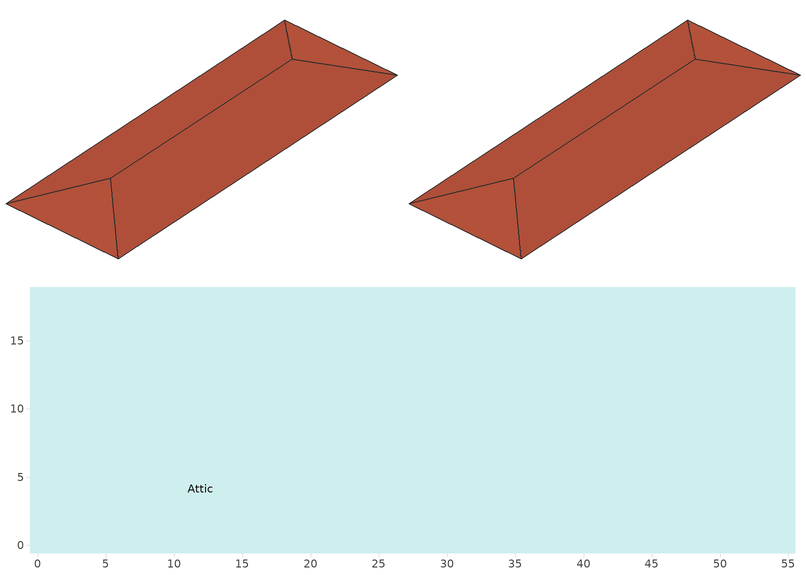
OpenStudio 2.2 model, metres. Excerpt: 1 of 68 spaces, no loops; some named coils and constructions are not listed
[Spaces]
Attic
 floor outside: 55.51,18.94 55.51,-0.55 54.91,0.05 54.91,18.34 z11.58; 55.51,18.94 54.91,18.34 0.05,18.34 -0.55,18.94 z11.58; -0.55,18.94 0.05,18.34 0.05,0.05 -0.55,-0.55 z11.58; 54.91,0.05 55.51,-0.55 -0.55,-0.55 0.05,0.05 z11.58
 floor to RearStairsFlr4: 54.91,18.34 54.91,10.11 52.47,10.11 52.47,18.34 z11.58
 floor to CorridorFlr4: 26.87,18.34 26.87,10.11 54.91,10.11 54.91,8.28 0.05,8.28 0.05,10.11 23.82,10.11 23.82,18.34 z11.58
 floor to GuestRoom409_412: 48.51,8.28 48.51,0.05 32.66,0.05 32.66,8.28 z11.58
 floor to ElevatorCoreFlr4: 28.7,18.34 28.7,10.11 26.87,10.11 26.87,18.34 z11.58
 floor to GuestRoom420_423: 23.82,18.34 23.82,10.11 7.97,10.11 7.97,18.34 z11.58
 floor to FrontStairsFlr4: 2.49,18.34 2.49,10.11 0.05,10.11 0.05,18.34 z11.58
 floor to GuestRoom414: 52.47,18.34 52.47,10.11 48.51,10.11 48.51,18.34 z11.58
 floor to GuestRoom419: 32.66,18.34 32.66,10.11 28.7,10.11 28.7,18.34 z11.58
 floor adiabatic (Floor Adiabatic construction): 54.91,8.28 54.91,0.05 52.47,0.05 52.47,8.28 z11.58
 floor to GuestRoom415_418: 48.51,18.34 48.51,10.11 32.66,10.11 32.66,18.34 z11.58
 floor to GuestRoom424: 7.97,18.34 7.97,10.11 4.01,10.11 4.01,18.34 z11.58
 floor to GuestRoom401: 4.01,8.28 4.01,0.05 0.05,0.05 0.05,8.28 z11.58
 floor to GuestRoom413: 52.47,8.28 52.47,0.05 48.51,0.05 48.51,8.28 z11.58
 floor to GuestRoom406_408: 32.66,8.28 32.66,0.05 19.86,0.05 19.86,8.28 z11.58
 floor to GuestRoom402_405: 19.86,8.28 19.86,0.05 4.01,0.05 4.01,8.28 z11.58
 floor to FrontStorageFlr4: 4.01,18.34 4.01,10.11 2.49,10.11 2.49,18.34 z11.58
 roof outside: 45.68,9.19,14.86 55.51,18.94,11.58 -0.55,18.94,11.58 9.28,9.19,14.86; 9.28,9.19,14.86 -0.55,-0.55,11.58 55.51,-0.55,11.58 45.68,9.19,14.86; 9.28,9.19,14.86 -0.55,18.94,11.58 -0.55,-0.55,11.58; 45.68,9.19,14.86 55.51,-0.55,11.58 55.51,18.94,11.58
[ZoneHVAC:PackagedTerminalAirConditioner] Availability Schedule=Always On Discrete; Supply Air Flow Rate During Cooling Operation {m3/s}=Autosize; Supply Air Flow Rate During Heating Operation {m3/s}=Autosize; Supply Air Flow Rate When No Cooling or Heating is Needed {m3/s}=Autosize; Outdoor Air Flow Rate During Cooling Operation {m3/s}=Autosize; Outdoor Air Flow Rate During Heating Operation {m3/s}=Autosize; Outdoor Air Flow Rate When No Cooling or Heating is Needed {m3/s}=Autosize; Fan Placement=DrawThrough
Name | Supply Air Fan | Heating Coil | Cooling Coil | Supply Air Fan Operating Mode Schedule
GuestRoom214 ZN PTAC | GuestRoom214 ZN PTAC Fan | GuestRoom214 ZN PTAC Electric Htg Coil | GuestRoom214 ZN PTAC 1spd DX AC Clg Coil 10kBtu/hr 8.5EER | ALWAYS_OFF 10
GuestRoom215_218 ZN PTAC | GuestRoom215_218 ZN PTAC Fan | GuestRoom215_218 ZN PTAC Electric Htg Coil | GuestRoom215_218 ZN PTAC 1spd DX AC Clg Coil 35kBtu/hr 7.6EER | ALWAYS_OFF 11
GuestRoom219 ZN PTAC | GuestRoom219 ZN PTAC Fan | GuestRoom219 ZN PTAC Electric Htg Coil | GuestRoom219 ZN PTAC 1spd DX AC Clg Coil 10kBtu/hr 8.3EER | ALWAYS_OFF 12
GuestRoom220_223 ZN PTAC | GuestRoom220_223 ZN PTAC Fan | GuestRoom220_223 ZN PTAC Electric Htg Coil | GuestRoom220_223 ZN PTAC 1spd DX AC Clg Coil 34kBtu/hr 7.6EER | ALWAYS_OFF 13
GuestRoom224 ZN PTAC | GuestRoom224 ZN PTAC Fan | GuestRoom224 ZN PTAC Electric Htg Coil | GuestRoom224 ZN PTAC 1spd DX AC Clg Coil 9kBtu/hr 8.5EER | ALWAYS_OFF 14
GuestRoom301 ZN PTAC | GuestRoom301 ZN PTAC Fan | GuestRoom301 ZN PTAC Electric Htg Coil | GuestRoom301 ZN PTAC 1spd DX AC Clg Coil 13kBtu/hr 7.9EER | ALWAYS_OFF 15
GuestRoom302_305 ZN PTAC | GuestRoom302_305 ZN PTAC Fan | GuestRoom302_305 ZN PTAC Electric Htg Coil | GuestRoom302_305 ZN PTAC 1spd DX AC Clg Coil 35kBtu/hr 7.6EER | ALWAYS_OFF 16
GuestRoom306_308 ZN PTAC | GuestRoom306_308 ZN PTAC Fan | GuestRoom306_308 ZN PTAC Electric Htg Coil | GuestRoom306_308 ZN PTAC 1spd DX AC Clg Coil 28kBtu/hr 7.6EER | ALWAYS_OFF 17
GuestRoom309_312 ZN PTAC | GuestRoom309_312 ZN PTAC Fan | GuestRoom309_312 ZN PTAC Electric Htg Coil | GuestRoom309_312 ZN PTAC 1spd DX AC Clg Coil 35kBtu/hr 7.6EER | ALWAYS_OFF 18
GuestRoom313 ZN PTAC | GuestRoom313 ZN PTAC Fan | GuestRoom313 ZN PTAC Electric Htg Coil | GuestRoom313 ZN PTAC 1spd DX AC Clg Coil 10kBtu/hr 8.4EER | ALWAYS_OFF 19
GuestRoom314 ZN PTAC | GuestRoom314 ZN PTAC Fan | GuestRoom314 ZN PTAC Electric Htg Coil | GuestRoom314 ZN PTAC 1spd DX AC Clg Coil 10kBtu/hr 8.4EER | ALWAYS_OFF 20
GuestRoom315_318 ZN PTAC | GuestRoom315_318 ZN PTAC Fan | GuestRoom315_318 ZN PTAC Electric Htg Coil | GuestRoom315_318 ZN PTAC 1spd DX AC Clg Coil 34kBtu/hr 7.6EER | ALWAYS_OFF 21
GuestRoom319 ZN PTAC | GuestRoom319 ZN PTAC Fan | GuestRoom319 ZN PTAC Electric Htg Coil | GuestRoom319 ZN PTAC 1spd DX AC Clg Coil 9kBtu/hr 8.5EER | ALWAYS_OFF 22
GuestRoom320_323 ZN PTAC | GuestRoom320_323 ZN PTAC Fan | GuestRoom320_323 ZN PTAC Electric Htg Coil | GuestRoom320_323 ZN PTAC 1spd DX AC Clg Coil 34kBtu/hr 7.6EER | ALWAYS_OFF 23
GuestRoom324 ZN PTAC | GuestRoom324 ZN PTAC Fan | GuestRoom324 ZN PTAC Electric Htg Coil | GuestRoom324 ZN PTAC 1spd DX AC Clg Coil 9kBtu/hr 8.5EER | ALWAYS_OFF 24
GuestRoom401 ZN PTAC | GuestRoom401 ZN PTAC Fan | GuestRoom401 ZN PTAC Electric Htg Coil | GuestRoom401 ZN PTAC 1spd DX AC Clg Coil 14kBtu/hr 7.8EER | ALWAYS_OFF 25
GuestRoom402_405 ZN PTAC | GuestRoom402_405 ZN PTAC Fan | GuestRoom402_405 ZN PTAC Electric Htg Coil | GuestRoom402_405 ZN PTAC 1spd DX AC Clg Coil 39kBtu/hr 7.6EER | ALWAYS_OFF 26
GuestRoom406_408 ZN PTAC | GuestRoom406_408 ZN PTAC Fan | GuestRoom406_408 ZN PTAC Electric Htg Coil | GuestRoom406_408 ZN PTAC 1spd DX AC Clg Coil 32kBtu/hr 7.6EER | ALWAYS_OFF 27
GuestRoom409_412 ZN PTAC | GuestRoom409_412 ZN PTAC Fan | GuestRoom409_412 ZN PTAC Electric Htg Coil | GuestRoom409_412 ZN PTAC 1spd DX AC Clg Coil 39kBtu/hr 7.6EER | ALWAYS_OFF 28
GuestRoom413 ZN PTAC | GuestRoom413 ZN PTAC Fan | GuestRoom413 ZN PTAC Electric Htg Coil | GuestRoom413 ZN PTAC 1spd DX AC Clg Coil 11kBtu/hr 8.3EER | ALWAYS_OFF 29
GuestRoom414 ZN PTAC | GuestRoom414 ZN PTAC Fan | GuestRoom414 ZN PTAC Electric Htg Coil | GuestRoom414 ZN PTAC 1spd DX AC Clg Coil 11kBtu/hr 8.2EER | ALWAYS_OFF 30
GuestRoom415_418 ZN PTAC | GuestRoom415_418 ZN PTAC Fan | GuestRoom415_418 ZN PTAC Electric Htg Coil | GuestRoom415_418 ZN PTAC 1spd DX AC Clg Coil 39kBtu/hr 7.6EER | ALWAYS_OFF 31
GuestRoom419 ZN PTAC | GuestRoom419 ZN PTAC Fan | GuestRoom419 ZN PTAC Electric Htg Coil | GuestRoom419 ZN PTAC 1spd DX AC Clg Coil 10kBtu/hr 8.4EER | ALWAYS_OFF 32
GuestRoom420_423 ZN PTAC | GuestRoom420_423 ZN PTAC Fan | GuestRoom420_423 ZN PTAC Electric Htg Coil | GuestRoom420_423 ZN PTAC 1spd DX AC Clg Coil 39kBtu/hr 7.6EER | ALWAYS_OFF 33
GuestRoom424 ZN PTAC | GuestRoom424 ZN PTAC Fan | GuestRoom424 ZN PTAC Electric Htg Coil | GuestRoom424 ZN PTAC 1spd DX AC Clg Coil 11kBtu/hr 8.3EER | ALWAYS_OFF 34
CorridorFlr1 ZN PTAC | CorridorFlr1 ZN PTAC Fan | CorridorFlr1 ZN PTAC Electric Htg Coil | CorridorFlr1 ZN PTAC 1spd DX AC Clg Coil 36kBtu/hr 7.6EER | ALWAYS_OFF 35
CorridorFlr2 ZN PTAC | CorridorFlr2 ZN PTAC Fan | CorridorFlr2 ZN PTAC Electric Htg Coil | CorridorFlr2 ZN PTAC 1spd DX AC Clg Coil 21kBtu/hr 7.6EER | ALWAYS_OFF 36
CorridorFlr3 ZN PTAC | CorridorFlr3 ZN PTAC Fan | CorridorFlr3 ZN PTAC Electric Htg Coil | CorridorFlr3 ZN PTAC 1spd DX AC Clg Coil 20kBtu/hr 7.6EER | ALWAYS_OFF 37
CorridorFlr4 ZN PTAC | CorridorFlr4 ZN PTAC Fan | CorridorFlr4 ZN PTAC Electric Htg Coil | CorridorFlr4 ZN PTAC 1spd DX AC Clg Coil 26kBtu/hr 7.6EER | ALWAYS_OFF 38
EmployeeLoungeFlr1 ZN PTAC | EmployeeLoungeFlr1 ZN PTAC Fan | EmployeeLoungeFlr1 ZN PTAC Electric Htg Coil | EmployeeLoungeFlr1 ZN PTAC 1spd DX AC Clg Coil 26kBtu/hr 7.6EER | ALWAYS_OFF 39
ExerciseCenterFlr1 ZN PTAC | ExerciseCenterFlr1 ZN PTAC Fan | ExerciseCenterFlr1 ZN PTAC Electric Htg Coil | ExerciseCenterFlr1 ZN PTAC 1spd DX AC Clg Coil 14kBtu/hr 7.8EER | ALWAYS_OFF 40
FrontLoungeFlr1 ZN PTAC | FrontLoungeFlr1 ZN PTAC Fan | FrontLoungeFlr1 ZN PTAC Electric Htg Coil | FrontLoungeFlr1 ZN PTAC 1spd DX AC Clg Coil 79kBtu/hr 7.6EER | ALWAYS_OFF 41
FrontOfficeFlr1 ZN PTAC | FrontOfficeFlr1 ZN PTAC Fan | FrontOfficeFlr1 ZN PTAC Electric Htg Coil | FrontOfficeFlr1 ZN PTAC 1spd DX AC Clg Coil 37kBtu/hr 7.6EER | ALWAYS_OFF 42
LaundryRoomFlr1 ZN PTAC | LaundryRoomFlr1 ZN PTAC Fan | LaundryRoomFlr1 ZN PTAC Electric Htg Coil | LaundryRoomFlr1 ZN PTAC 1spd DX AC Clg Coil 78kBtu/hr 7.6EER | ALWAYS_OFF 43
MechanicalRoomFlr1 ZN PTAC | MechanicalRoomFlr1 ZN PTAC Fan | MechanicalRoomFlr1 ZN PTAC Electric Htg Coil | MechanicalRoomFlr1 ZN PTAC 1spd DX AC Clg Coil 5kBtu/hr 8.9EER | ALWAYS_OFF 44
MeetingRoomFlr1 ZN PTAC | MeetingRoomFlr1 ZN PTAC Fan | MeetingRoomFlr1 ZN PTAC Electric Htg Coil | MeetingRoomFlr1 ZN PTAC 1spd DX AC Clg Coil 43kBtu/hr 7.6EER | ALWAYS_OFF 45
RestroomFlr1 ZN PTAC | RestroomFlr1 ZN PTAC Fan | RestroomFlr1 ZN PTAC Electric Htg Coil | RestroomFlr1 ZN PTAC 1spd DX AC Clg Coil 6kBtu/hr 8.9EER | ALWAYS_OFF 46
[Fan:ConstantVolume] Availability Schedule=Always On; Pressure Rise {Pa}=49.8178; Maximum Flow Rate {m3/s}=AutoSize
Name | Fan Efficiency | Motor Efficiency
FrontStairsFlr1 ZN UnitHeater Fan; RearStairsFlr1 ZN UnitHeater Fan; RearStairsFlr2 ZN UnitHeater Fan; RearStairsFlr3 ZN UnitHeater Fan; FrontStorageFlr1 ZN UnitHeater Fan; FrontStorageFlr2 ZN UnitHeater Fan; FrontStorageFlr3 ZN UnitHeater Fan; FrontStorageFlr4 ZN UnitHeater Fan; RearStorageFlr1 ZN UnitHeater Fan | 0.4675 | 0.85
FrontStairsFlr2 ZN UnitHeater Fan; FrontStairsFlr3 ZN UnitHeater Fan; FrontStairsFlr4 ZN UnitHeater Fan; RearStairsFlr4 ZN UnitHeater Fan; RearStorageFlr2 ZN UnitHeater Fan; RearStorageFlr3 ZN UnitHeater Fan; RearStorageFlr4 ZN UnitHeater Fan | 0.1595 | 0.29
[ZoneHVAC:UnitHeater] Availability Schedule=Always On; Maximum Supply Air Flow Rate {m3/s}=autosize; Fan Control Type=OnOff; Minimum Hot Water Flow Rate {m3/s}=0; Heating Convergence Tolerance=0.001
Name | Supply Air Fan | Heating Coil
FrontStairsFlr1 ZN UnitHeater | FrontStairsFlr1 ZN UnitHeater Fan | FrontStairsFlr1 ZN UnitHeater Electric Htg Coil
FrontStairsFlr2 ZN UnitHeater | FrontStairsFlr2 ZN UnitHeater Fan | FrontStairsFlr2 ZN UnitHeater Electric Htg Coil
FrontStairsFlr3 ZN UnitHeater | FrontStairsFlr3 ZN UnitHeater Fan | FrontStairsFlr3 ZN UnitHeater Electric Htg Coil
FrontStairsFlr4 ZN UnitHeater | FrontStairsFlr4 ZN UnitHeater Fan | FrontStairsFlr4 ZN UnitHeater Electric Htg Coil
RearStairsFlr1 ZN UnitHeater | RearStairsFlr1 ZN UnitHeater Fan | RearStairsFlr1 ZN UnitHeater Electric Htg Coil
RearStairsFlr2 ZN UnitHeater | RearStairsFlr2 ZN UnitHeater Fan | RearStairsFlr2 ZN UnitHeater Electric Htg Coil
RearStairsFlr3 ZN UnitHeater | RearStairsFlr3 ZN UnitHeater Fan | RearStairsFlr3 ZN UnitHeater Electric Htg Coil
RearStairsFlr4 ZN UnitHeater | RearStairsFlr4 ZN UnitHeater Fan | RearStairsFlr4 ZN UnitHeater Electric Htg Coil
FrontStorageFlr1 ZN UnitHeater | FrontStorageFlr1 ZN UnitHeater Fan | FrontStorageFlr1 ZN UnitHeater Electric Htg Coil
FrontStorageFlr2 ZN UnitHeater | FrontStorageFlr2 ZN UnitHeater Fan | FrontStorageFlr2 ZN UnitHeater Electric Htg Coil
FrontStorageFlr3 ZN UnitHeater | FrontStorageFlr3 ZN UnitHeater Fan | FrontStorageFlr3 ZN UnitHeater Electric Htg Coil
FrontStorageFlr4 ZN UnitHeater | FrontStorageFlr4 ZN UnitHeater Fan | FrontStorageFlr4 ZN UnitHeater Electric Htg Coil
RearStorageFlr1 ZN UnitHeater | RearStorageFlr1 ZN UnitHeater Fan | RearStorageFlr1 ZN UnitHeater Electric Htg Coil
RearStorageFlr2 ZN UnitHeater | RearStorageFlr2 ZN UnitHeater Fan | RearStorageFlr2 ZN UnitHeater Electric Htg Coil
RearStorageFlr3 ZN UnitHeater | RearStorageFlr3 ZN UnitHeater Fan | RearStorageFlr3 ZN UnitHeater Electric Htg Coil
RearStorageFlr4 ZN UnitHeater | RearStorageFlr4 ZN UnitHeater Fan | RearStorageFlr4 ZN UnitHeater Electric Htg Coil
[Schedule:Ruleset]
Name | Default Day Schedule | Summer Design Day Schedule | Winter Design Day Schedule
Always On | Always On Default
SmallHotel StaffLounge Light | SmallHotel StaffLounge Light Default | SmallHotel StaffLounge Light Summer Design Day | SmallHotel StaffLounge Light Winter Design Day
SmallHotel Laundry Occ | SmallHotel Laundry Occ Default | SmallHotel Laundry Occ Summer Design Day | SmallHotel Laundry Occ Winter Design Day
SmallHotel Bldg Light | SmallHotel Bldg Light Default | SmallHotel Bldg Light Summer Design Day | SmallHotel Bldg Light Winter Design Day
SmallHotel Meeting Occ | SmallHotel Meeting Occ Default | SmallHotel Meeting Occ Summer Design Day | SmallHotel Meeting Occ Winter Design Day
SmallHotel Office Occ | SmallHotel Office Occ Default | SmallHotel Office Occ Summer Design Day | SmallHotel Office Occ Winter Design Day
SmallHotel Office Equip | SmallHotel Office Equip Default | SmallHotel Office Equip Summer Design Day | SmallHotel Office Equip Winter Design Day
SmallHotel StaffLounge Occ | SmallHotel StaffLounge Occ Default | SmallHotel StaffLounge Occ Summer Design Day | SmallHotel StaffLounge Occ Winter Design Day
SmallHotel StaffLounge Equip | SmallHotel StaffLounge Equip Default | SmallHotel StaffLounge Equip Summer Design Day | SmallHotel StaffLounge Equip Winter Design Day
ALWAYS_OFF | ALWAYS_OFF day | ALWAYS_OFF day 1 | ALWAYS_OFF day 2
ALWAYS_OFF 1 | ALWAYS_OFF day 3 | ALWAYS_OFF day 4 | ALWAYS_OFF day 5
ALWAYS_OFF 2 | ALWAYS_OFF day 6 | ALWAYS_OFF day 7 | ALWAYS_OFF day 8
ALWAYS_OFF 3 | ALWAYS_OFF day 9 | ALWAYS_OFF day 10 | ALWAYS_OFF day 11
ALWAYS_OFF 4 | ALWAYS_OFF day 12 | ALWAYS_OFF day 13 | ALWAYS_OFF day 14
ALWAYS_OFF 5 | ALWAYS_OFF day 15 | ALWAYS_OFF day 16 | ALWAYS_OFF day 17
ALWAYS_OFF 6 | ALWAYS_OFF day 18 | ALWAYS_OFF day 19 | ALWAYS_OFF day 20
ALWAYS_OFF 7 | ALWAYS_OFF day 21 | ALWAYS_OFF day 22 | ALWAYS_OFF day 23
ALWAYS_OFF 8 | ALWAYS_OFF day 24 | ALWAYS_OFF day 25 | ALWAYS_OFF day 26
ALWAYS_OFF 9 | ALWAYS_OFF day 27 | ALWAYS_OFF day 28 | ALWAYS_OFF day 29
ALWAYS_OFF 10 | ALWAYS_OFF day 30 | ALWAYS_OFF day 31 | ALWAYS_OFF day 32
ALWAYS_OFF 11 | ALWAYS_OFF day 33 | ALWAYS_OFF day 34 | ALWAYS_OFF day 35
ALWAYS_OFF 12 | ALWAYS_OFF day 36 | ALWAYS_OFF day 37 | ALWAYS_OFF day 38
ALWAYS_OFF 13 | ALWAYS_OFF day 39 | ALWAYS_OFF day 40 | ALWAYS_OFF day 41
ALWAYS_OFF 14 | ALWAYS_OFF day 42 | ALWAYS_OFF day 43 | ALWAYS_OFF day 44
ALWAYS_OFF 15 | ALWAYS_OFF day 45 | ALWAYS_OFF day 46 | ALWAYS_OFF day 47
ALWAYS_OFF 16 | ALWAYS_OFF day 48 | ALWAYS_OFF day 49 | ALWAYS_OFF day 50
ALWAYS_OFF 17 | ALWAYS_OFF day 51 | ALWAYS_OFF day 52 | ALWAYS_OFF day 53
ALWAYS_OFF 18 | ALWAYS_OFF day 54 | ALWAYS_OFF day 55 | ALWAYS_OFF day 56
ALWAYS_OFF 19 | ALWAYS_OFF day 57 | ALWAYS_OFF day 58 | ALWAYS_OFF day 59
ALWAYS_OFF 20 | ALWAYS_OFF day 60 | ALWAYS_OFF day 61 | ALWAYS_OFF day 62
ALWAYS_OFF 21 | ALWAYS_OFF day 63 | ALWAYS_OFF day 64 | ALWAYS_OFF day 65
ALWAYS_OFF 22 | ALWAYS_OFF day 66 | ALWAYS_OFF day 67 | ALWAYS_OFF day 68
ALWAYS_OFF 23 | ALWAYS_OFF day 69 | ALWAYS_OFF day 70 | ALWAYS_OFF day 71
ALWAYS_OFF 24 | ALWAYS_OFF day 72 | ALWAYS_OFF day 73 | ALWAYS_OFF day 74
ALWAYS_OFF 25 | ALWAYS_OFF day 75 | ALWAYS_OFF day 76 | ALWAYS_OFF day 77
ALWAYS_OFF 26 | ALWAYS_OFF day 78 | ALWAYS_OFF day 79 | ALWAYS_OFF day 80
ALWAYS_OFF 27 | ALWAYS_OFF day 81 | ALWAYS_OFF day 82 | ALWAYS_OFF day 83
ALWAYS_OFF 28 | ALWAYS_OFF day 84 | ALWAYS_OFF day 85 | ALWAYS_OFF day 86
ALWAYS_OFF 29 | ALWAYS_OFF day 87 | ALWAYS_OFF day 88 | ALWAYS_OFF day 89
ALWAYS_OFF 30 | ALWAYS_OFF day 90 | ALWAYS_OFF day 91 | ALWAYS_OFF day 92
ALWAYS_OFF 31 | ALWAYS_OFF day 93 | ALWAYS_OFF day 94 | ALWAYS_OFF day 95
ALWAYS_OFF 32 | ALWAYS_OFF day 96 | ALWAYS_OFF day 97 | ALWAYS_OFF day 98
ALWAYS_OFF 33 | ALWAYS_OFF day 99 | ALWAYS_OFF day 100 | ALWAYS_OFF day 101
ALWAYS_OFF 34 | ALWAYS_OFF day 102 | ALWAYS_OFF day 103 | ALWAYS_OFF day 104
ALWAYS_OFF 35 | ALWAYS_OFF day 105 | ALWAYS_OFF day 106 | ALWAYS_OFF day 107
ALWAYS_OFF 36 | ALWAYS_OFF day 108 | ALWAYS_OFF day 109 | ALWAYS_OFF day 110
ALWAYS_OFF 37 | ALWAYS_OFF day 111 | ALWAYS_OFF day 112 | ALWAYS_OFF day 113
ALWAYS_OFF 38 | ALWAYS_OFF day 114 | ALWAYS_OFF day 115 | ALWAYS_OFF day 116
ALWAYS_OFF 39 | ALWAYS_OFF day 117 | ALWAYS_OFF day 118 | ALWAYS_OFF day 119
ALWAYS_OFF 40 | ALWAYS_OFF day 120 | ALWAYS_OFF day 121 | ALWAYS_OFF day 122
ALWAYS_OFF 41 | ALWAYS_OFF day 123 | ALWAYS_OFF day 124 | ALWAYS_OFF day 125
ALWAYS_OFF 42 | ALWAYS_OFF day 126 | ALWAYS_OFF day 127 | ALWAYS_OFF day 128
ALWAYS_OFF 43 | ALWAYS_OFF day 129 | ALWAYS_OFF day 130 | ALWAYS_OFF day 131
ALWAYS_OFF 44 | ALWAYS_OFF day 132 | ALWAYS_OFF day 133 | ALWAYS_OFF day 134
ALWAYS_OFF 45 | ALWAYS_OFF day 135 | ALWAYS_OFF day 136 | ALWAYS_OFF day 137
ALWAYS_OFF 46 | ALWAYS_OFF day 138 | ALWAYS_OFF day 139 | ALWAYS_OFF day 140
[Schedule:Day]
Always On Default; SmallHotel StaffLounge Light Summer Design Day; SmallHotel Laundry Occ Summer Design Day; SmallHotel Laundry Equip Summer Design Day; SmallHotel Laundry Gas Summer Design Day; SmallHotel Bldg Light Summer Design Day; SmallHotel Meeting Occ Summer Design Day; SmallHotel Meeting Light Summer Design Day; SmallHotel Office Occ Summer Design Day; SmallHotel Office Light Summer Design Day; SmallHotel Office Equip Summer Design Day; SmallHotel StaffLounge Occ Summer Design Day; SmallHotel StaffLounge Equip Summer Design Day: 24, 0, 1
SmallHotel Exercise Occ Default; SmallHotel Exercise Occ Winter Design Day; SmallHotel Exercise Occ Summer Design Day: 6, 0, 0, 7, 0, 0.5, 11, 0, 1, 12, 0, 0.5, 13, 0, 0, 22, 0, 1, 23, 0, 0.5, 24, 0, 0
SmallHotel Exercise Light Default; SmallHotel Exercise Light Winter Design Day; SmallHotel Exercise Light Summer Design Day: 6, 0, 0, 7, 0, 0.5, 22, 0, 1, 23, 0, 0.5, 24, 0, 0
SmallHotel Exercise Equip Default; SmallHotel Exercise Equip Winter Design Day; SmallHotel Exercise Equip Summer Design Day: 6, 0, 0, 7, 0, 0.5, 9, 0, 1, 12, 0, 0.5, 13, 0, 0, 16, 0, 0.5, 17, 0, 1, 19, 0, 0.5, 21, 0, 1, 23, 0, 0.5, 24, 0, 0
SmallHotel StaffLounge Light Default: 5, 0, 0.05, 6, 0, 0.15, 7, 0, 0.4, 8, 0, 0.5, 18, 0, 1, 19, 0, 0.5, 20, 0, 0.4, 22, 0, 0.15, 24, 0, 0.05
SmallHotel StaffLounge Light Wknd Day: 5, 0, 0.05, 6, 0, 0.15, 7, 0, 0.3, 8, 0, 0.4, 18, 0, 0.6, 19, 0, 0.4, 20, 0, 0.3, 22, 0, 0.15, 24, 0, 0.05
SmallHotel StaffLounge Light Winter Design Day; SmallHotel Laundry Occ Winter Design Day; SmallHotel Laundry Equip Winter Design Day; SmallHotel Laundry Gas Winter Design Day; SmallHotel Bldg Light Winter Design Day; SmallHotel Meeting Occ Winter Design Day; SmallHotel Meeting Light Winter Design Day; SmallHotel Office Occ Winter Design Day; SmallHotel Office Light Winter Design Day; SmallHotel Office Equip Winter Design Day; SmallHotel StaffLounge Occ Winter Design Day; SmallHotel StaffLounge Equip Winter Design Day; ALWAYS_OFF day; ALWAYS_OFF day 1; ALWAYS_OFF day 2; ALWAYS_OFF day 3; ALWAYS_OFF day 4; ALWAYS_OFF day 5; ALWAYS_OFF day 6; ALWAYS_OFF day 7; ALWAYS_OFF day 8; ALWAYS_OFF day 9; ALWAYS_OFF day 10; ALWAYS_OFF day 11; ALWAYS_OFF day 12; ALWAYS_OFF day 13; ALWAYS_OFF day 14; ALWAYS_OFF day 15; ALWAYS_OFF day 16; ALWAYS_OFF day 17; ALWAYS_OFF day 18; ALWAYS_OFF day 19; ALWAYS_OFF day 20; ALWAYS_OFF day 21; ALWAYS_OFF day 22; ALWAYS_OFF day 23; ALWAYS_OFF day 24; ALWAYS_OFF day 25; ALWAYS_OFF day 26; ALWAYS_OFF day 27; ALWAYS_OFF day 28; ALWAYS_OFF day 29; ALWAYS_OFF day 30; ALWAYS_OFF day 31; ALWAYS_OFF day 32; ALWAYS_OFF day 33; ALWAYS_OFF day 34; ALWAYS_OFF day 35; ALWAYS_OFF day 36; ALWAYS_OFF day 37; ALWAYS_OFF day 38; ALWAYS_OFF day 39; ALWAYS_OFF day 40; ALWAYS_OFF day 41; ALWAYS_OFF day 42; ALWAYS_OFF day 43; ALWAYS_OFF day 44; ALWAYS_OFF day 45; ALWAYS_OFF day 46; ALWAYS_OFF day 47; ALWAYS_OFF day 48; ALWAYS_OFF day 49; ALWAYS_OFF day 50; ALWAYS_OFF day 51; ALWAYS_OFF day 52; ALWAYS_OFF day 53; ALWAYS_OFF day 54; ALWAYS_OFF day 55; ALWAYS_OFF day 56; ALWAYS_OFF day 57; ALWAYS_OFF day 58; ALWAYS_OFF day 59; ALWAYS_OFF day 60; ALWAYS_OFF day 61; ALWAYS_OFF day 62; ALWAYS_OFF day 63; ALWAYS_OFF day 64; ALWAYS_OFF day 65; ALWAYS_OFF day 66; ALWAYS_OFF day 67; ALWAYS_OFF day 68; ALWAYS_OFF day 69; ALWAYS_OFF day 70; ALWAYS_OFF day 71; ALWAYS_OFF day 72; ALWAYS_OFF day 73; ALWAYS_OFF day 74; ALWAYS_OFF day 75; ALWAYS_OFF day 76; ALWAYS_OFF day 77; ALWAYS_OFF day 78; ALWAYS_OFF day 79; ALWAYS_OFF day 80; ALWAYS_OFF day 81; ALWAYS_OFF day 82; ALWAYS_OFF day 83; ALWAYS_OFF day 84; ALWAYS_OFF day 85; ALWAYS_OFF day 86; ALWAYS_OFF day 87; ALWAYS_OFF day 88; ALWAYS_OFF day 89; ALWAYS_OFF day 90; ALWAYS_OFF day 91; ALWAYS_OFF day 92; ALWAYS_OFF day 93; ALWAYS_OFF day 94; ALWAYS_OFF day 95; ALWAYS_OFF day 96; ALWAYS_OFF day 97; ALWAYS_OFF day 98; ALWAYS_OFF day 99; ALWAYS_OFF day 100; ALWAYS_OFF day 101; ALWAYS_OFF day 102; ALWAYS_OFF day 103; ALWAYS_OFF day 104; ALWAYS_OFF day 105; ALWAYS_OFF day 106; ALWAYS_OFF day 107; ALWAYS_OFF day 108; ALWAYS_OFF day 109; ALWAYS_OFF day 110; ALWAYS_OFF day 111; ALWAYS_OFF day 112; ALWAYS_OFF day 113; ALWAYS_OFF day 114; ALWAYS_OFF day 115; ALWAYS_OFF day 116; ALWAYS_OFF day 117; ALWAYS_OFF day 118; ALWAYS_OFF day 119; ALWAYS_OFF day 120; ALWAYS_OFF day 121; ALWAYS_OFF day 122; ALWAYS_OFF day 123; ALWAYS_OFF day 124; ALWAYS_OFF day 125; ALWAYS_OFF day 126; ALWAYS_OFF day 127; ALWAYS_OFF day 128; ALWAYS_OFF day 129; ALWAYS_OFF day 130; ALWAYS_OFF day 131; ALWAYS_OFF day 132; ALWAYS_OFF day 133; ALWAYS_OFF day 134; ALWAYS_OFF day 135; ALWAYS_OFF day 136; ALWAYS_OFF day 137; ALWAYS_OFF day 138; ALWAYS_OFF day 139; ALWAYS_OFF day 140: 24, 0, 0
SmallHotel Laundry Occ Default; SmallHotel Laundry Occ Default|Wknd Day: 8, 0, 0, 10, 0, 0.09, 12, 0, 0.18, 13, 0, 0, 16, 0, 0.18, 17, 0, 0.09, 24, 0, 0
SmallHotel Laundry Light Default; SmallHotel Laundry Light Winter Design Day; SmallHotel Laundry Light Summer Design Day: 8, 0, 0, 17, 0, 1, 24, 0, 0
SmallHotel Laundry Equip Default: 8, 0, 0, 16, 0, 1, 24, 0, 0
SmallHotel Laundry Gas Default: 9, 0, 0, 17, 0, 1, 24, 0, 0
SmallHotel Bldg Light Default: 1, 0, 0.2, 2, 0, 0.15, 5, 0, 0.1, 6, 0, 0.2, 7, 0, 0.4, 8, 0, 0.5, 10, 0, 0.4, 18, 0, 0.25, 19, 0, 0.6, 20, 0, 0.8, 21, 0, 0.9, 22, 0, 0.8, 23, 0, 0.6, 24, 0, 0.3
SmallHotel Bldg Light Sat Day: 2, 0, 0.2, 6, 0, 0.1, 8, 0, 0.3, 10, 0, 0.4, 11, 0, 0.3, 18, 0, 0.25, 19, 0, 0.6, 22, 0, 0.7, 23, 0, 0.6, 24, 0, 0.3
SmallHotel Bldg Light Sun Day: 2, 0, 0.3, 6, 0, 0.2, 7, 0, 0.3, 9, 0, 0.4, 13, 0, 0.3, 18, 0, 0.2, 19, 0, 0.5, 20, 0, 0.7, 21, 0, 0.8, 22, 0, 0.6, 23, 0, 0.5, 24, 0, 0.3
SmallHotel Meeting Occ Default; SmallHotel Meeting Occ Default|Wknd Day: 7, 0, 0, 8, 0, 0.05, 10, 0, 0.5, 12, 0, 0.2, 13, 0, 0.05, 15, 0, 0.5, 18, 0, 0.2, 20, 0, 0.05, 24, 0, 0
SmallHotel Meeting Light Default: 5, 0, 0, 6, 0, 0.2, 7, 0, 0.3, 8, 0, 0.5, 18, 0, 1, 19, 0, 0.5, 20, 0, 0.3, 21, 0, 0.2, 22, 0, 0.05, 24, 0, 0
SmallHotel Meeting Equip Default; SmallHotel Meeting Equip Winter Design Day; SmallHotel Meeting Equip Summer Design Day: 7, 0, 0, 8, 0, 0.05, 10, 0, 0.54, 12, 0, 0.26, 13, 0, 0.05, 15, 0, 0.54, 18, 0, 0.26, 20, 0, 0.05, 24, 0, 0
SmallHotel Office Occ Default: 6, 0, 0.2, 7, 0, 0.3, 8, 0, 0.4, 12, 0, 1, 13, 0, 0.5, 17, 0, 1, 18, 0, 0.4, 19, 0, 0.3, 24, 0, 0.2
SmallHotel Office Occ Wknd Day: 7, 0, 0.2, 8, 0, 0.3, 17, 0, 0.5, 18, 0, 0.3, 24, 0, 0.2
SmallHotel Office Light Default: 7, 0, 0.5, 8, 0, 0.61, 12, 0, 0.9, 13, 0, 0.8, 17, 0, 0.9, 18, 0, 0.61, 24, 0, 0.5
SmallHotel Office Equip Default: 5, 0, 0.33, 7, 0, 0.38, 10, 0, 0.43, 12, 0, 1, 13, 0, 0.94, 17, 0, 1, 18, 0, 0.75, 20, 0, 0.63, 22, 0, 0.48, 24, 0, 0.33
SmallHotel Office Equip Wknd Day: 5, 0, 0.33, 7, 0, 0.38, 8, 0, 0.43, 18, 0, 0.63, 22, 0, 0.48, 24, 0, 0.33
SmallHotel StaffLounge Occ Default: 5, 0, 0, 7, 0, 0.1, 12, 0, 0.2, 13, 0, 0.7, 18, 0, 0.2, 20, 0, 0.1, 24, 0, 0
SmallHotel StaffLounge Occ Wknd Day: 5, 0, 0, 8, 0, 0.05, 12, 0, 0.1, 13, 0, 0.2, 18, 0, 0.1, 20, 0, 0.05, 24, 0, 0
SmallHotel StaffLounge Equip Default; SmallHotel StaffLounge Equip Default|Wknd Day: 5, 0, 0.11, 7, 0, 0.19, 8, 0, 0.25, 10, 0, 1, 12, 0, 0.86, 13, 0, 1, 18, 0, 0.86, 19, 0, 0.25, 20, 0, 0.19, 24, 0, 0.11
[Schedule:Rule] Date Specification Type=DateRange; Start Month=1; Start Day=1; End Month=12; End Day=31
Name | Schedule Ruleset | Rule Order | Day Schedule | Apply Sunday | Apply Saturday
Schedule Rule 6 | SmallHotel StaffLounge Light | 0 | SmallHotel StaffLounge Light Wknd Day | Yes | Yes
Schedule Rule 10 | SmallHotel Laundry Occ | 0 | SmallHotel Laundry Occ Default|Wknd Day | Yes | Yes
Schedule Rule 11 | SmallHotel Bldg Light | 1 | SmallHotel Bldg Light Sat Day |  | Yes
Schedule Rule 12 | SmallHotel Bldg Light | 0 | SmallHotel Bldg Light Sun Day | Yes
Schedule Rule 13 | SmallHotel Meeting Occ | 0 | SmallHotel Meeting Occ Default|Wknd Day | Yes | Yes
Schedule Rule 14 | SmallHotel Office Occ | 0 | SmallHotel Office Occ Wknd Day | Yes | Yes
Schedule Rule 15 | SmallHotel Office Equip | 0 | SmallHotel Office Equip Wknd Day | Yes | Yes
Schedule Rule 16 | SmallHotel StaffLounge Occ | 0 | SmallHotel StaffLounge Occ Wknd Day | Yes | Yes
Schedule Rule 17 | SmallHotel StaffLounge Equip | 0 | SmallHotel StaffLounge Equip Default|Wknd Day | Yes | Yes
[Schedule:Constant]
Always On Discrete: Value=1
[Curve:Exponent] Coefficient1 Constant=1; Coefficient2 Constant=0; Coefficient3 Constant=0; Minimum Value of x=0; Maximum Value of x=1
Fan On Off Power Curve; Fan On Off Power Curve 1; Fan On Off Power Curve 2; Fan On Off Power Curve 3; Fan On Off Power Curve 4; Fan On Off Power Curve 5; Fan On Off Power Curve 6; Fan On Off Power Curve 7; Fan On Off Power Curve 8; Fan On Off Power Curve 9; Fan On Off Power Curve 10; Fan On Off Power Curve 11; Fan On Off Power Curve 12; Fan On Off Power Curve 13; Fan On Off Power Curve 14; Fan On Off Power Curve 15; Fan On Off Power Curve 16; Fan On Off Power Curve 17; Fan On Off Power Curve 18; Fan On Off Power Curve 19; Fan On Off Power Curve 20; Fan On Off Power Curve 21; Fan On Off Power Curve 22; Fan On Off Power Curve 23; Fan On Off Power Curve 24; Fan On Off Power Curve 25; Fan On Off Power Curve 26; Fan On Off Power Curve 27; Fan On Off Power Curve 28; Fan On Off Power Curve 29; Fan On Off Power Curve 30; Fan On Off Power Curve 31; Fan On Off Power Curve 32; Fan On Off Power Curve 33; Fan On Off Power Curve 34; Fan On Off Power Curve 35; Fan On Off Power Curve 36; Fan On Off Power Curve 37; Fan On Off Power Curve 38; Fan On Off Power Curve 39; Fan On Off Power Curve 40; Fan On Off Power Curve 41; Fan On Off Power Curve 42; Fan On Off Power Curve 43; Fan On Off Power Curve 44; Fan On Off Power Curve 45; Fan On Off Power Curve 46
[Curve:Cubic] Coefficient1 Constant=1; Coefficient2 x=0; Coefficient3 x**2=0; Coefficient4 x**3=0
Name | Minimum Value of x | Maximum Value of x
Fan On Off Efficiency Curve; Fan On Off Efficiency Curve 1; Fan On Off Efficiency Curve 2; Fan On Off Efficiency Curve 3; Fan On Off Efficiency Curve 4; Fan On Off Efficiency Curve 5; Fan On Off Efficiency Curve 6; Fan On Off Efficiency Curve 7; Fan On Off Efficiency Curve 8; Fan On Off Efficiency Curve 9; Fan On Off Efficiency Curve 10; Fan On Off Efficiency Curve 11; Fan On Off Efficiency Curve 12; Fan On Off Efficiency Curve 13; Fan On Off Efficiency Curve 14; Fan On Off Efficiency Curve 15; Fan On Off Efficiency Curve 16; Fan On Off Efficiency Curve 17; Fan On Off Efficiency Curve 18; Fan On Off Efficiency Curve 19; Fan On Off Efficiency Curve 20; Fan On Off Efficiency Curve 21; Fan On Off Efficiency Curve 22; Fan On Off Efficiency Curve 23; Fan On Off Efficiency Curve 24; Fan On Off Efficiency Curve 25; Fan On Off Efficiency Curve 26; Fan On Off Efficiency Curve 27; Fan On Off Efficiency Curve 28; Fan On Off Efficiency Curve 29; Fan On Off Efficiency Curve 30; Fan On Off Efficiency Curve 31; Fan On Off Efficiency Curve 32; Fan On Off Efficiency Curve 33; Fan On Off Efficiency Curve 34; Fan On Off Efficiency Curve 35; Fan On Off Efficiency Curve 36; Fan On Off Efficiency Curve 37; Fan On Off Efficiency Curve 38; Fan On Off Efficiency Curve 39; Fan On Off Efficiency Curve 40; Fan On Off Efficiency Curve 41; Fan On Off Efficiency Curve 42; Fan On Off Efficiency Curve 43; Fan On Off Efficiency Curve 44; Fan On Off Efficiency Curve 45; Fan On Off Efficiency Curve 46 | 0 | 1
DOE Ref DX Clg Coil Cool-CAP-fFlow; DOE Ref DX Clg Coil Cool-EIR-fFlow; DOE Ref DX Clg Coil Cool-CAP-fFlow 1; DOE Ref DX Clg Coil Cool-EIR-fFlow 1; DOE Ref DX Clg Coil Cool-CAP-fFlow 2; DOE Ref DX Clg Coil Cool-EIR-fFlow 2; DOE Ref DX Clg Coil Cool-CAP-fFlow 3; DOE Ref DX Clg Coil Cool-EIR-fFlow 3; DOE Ref DX Clg Coil Cool-CAP-fFlow 4; DOE Ref DX Clg Coil Cool-EIR-fFlow 4; DOE Ref DX Clg Coil Cool-CAP-fFlow 5; DOE Ref DX Clg Coil Cool-EIR-fFlow 5; DOE Ref DX Clg Coil Cool-CAP-fFlow 6; DOE Ref DX Clg Coil Cool-EIR-fFlow 6; DOE Ref DX Clg Coil Cool-CAP-fFlow 7; DOE Ref DX Clg Coil Cool-EIR-fFlow 7; DOE Ref DX Clg Coil Cool-CAP-fFlow 8; DOE Ref DX Clg Coil Cool-EIR-fFlow 8; DOE Ref DX Clg Coil Cool-CAP-fFlow 9; DOE Ref DX Clg Coil Cool-EIR-fFlow 9; DOE Ref DX Clg Coil Cool-CAP-fFlow 10; DOE Ref DX Clg Coil Cool-EIR-fFlow 10; DOE Ref DX Clg Coil Cool-CAP-fFlow 11; DOE Ref DX Clg Coil Cool-EIR-fFlow 11; DOE Ref DX Clg Coil Cool-CAP-fFlow 12; DOE Ref DX Clg Coil Cool-EIR-fFlow 12; DOE Ref DX Clg Coil Cool-CAP-fFlow 13; DOE Ref DX Clg Coil Cool-EIR-fFlow 13; DOE Ref DX Clg Coil Cool-CAP-fFlow 14; DOE Ref DX Clg Coil Cool-EIR-fFlow 14; DOE Ref DX Clg Coil Cool-CAP-fFlow 15; DOE Ref DX Clg Coil Cool-EIR-fFlow 15; DOE Ref DX Clg Coil Cool-CAP-fFlow 16; DOE Ref DX Clg Coil Cool-EIR-fFlow 16; DOE Ref DX Clg Coil Cool-CAP-fFlow 17; DOE Ref DX Clg Coil Cool-EIR-fFlow 17; DOE Ref DX Clg Coil Cool-CAP-fFlow 18; DOE Ref DX Clg Coil Cool-EIR-fFlow 18; DOE Ref DX Clg Coil Cool-CAP-fFlow 19; DOE Ref DX Clg Coil Cool-EIR-fFlow 19; DOE Ref DX Clg Coil Cool-CAP-fFlow 20; DOE Ref DX Clg Coil Cool-EIR-fFlow 20; DOE Ref DX Clg Coil Cool-CAP-fFlow 21; DOE Ref DX Clg Coil Cool-EIR-fFlow 21; DOE Ref DX Clg Coil Cool-CAP-fFlow 22; DOE Ref DX Clg Coil Cool-EIR-fFlow 22; DOE Ref DX Clg Coil Cool-CAP-fFlow 23; DOE Ref DX Clg Coil Cool-EIR-fFlow 23; DOE Ref DX Clg Coil Cool-CAP-fFlow 24; DOE Ref DX Clg Coil Cool-EIR-fFlow 24; DOE Ref DX Clg Coil Cool-CAP-fFlow 25; DOE Ref DX Clg Coil Cool-EIR-fFlow 25; DOE Ref DX Clg Coil Cool-CAP-fFlow 26; DOE Ref DX Clg Coil Cool-EIR-fFlow 26; DOE Ref DX Clg Coil Cool-CAP-fFlow 27; DOE Ref DX Clg Coil Cool-EIR-fFlow 27; DOE Ref DX Clg Coil Cool-CAP-fFlow 28; DOE Ref DX Clg Coil Cool-EIR-fFlow 28; DOE Ref DX Clg Coil Cool-CAP-fFlow 29; DOE Ref DX Clg Coil Cool-EIR-fFlow 29; DOE Ref DX Clg Coil Cool-CAP-fFlow 30; DOE Ref DX Clg Coil Cool-EIR-fFlow 30; DOE Ref DX Clg Coil Cool-CAP-fFlow 31; DOE Ref DX Clg Coil Cool-EIR-fFlow 31; DOE Ref DX Clg Coil Cool-CAP-fFlow 32; DOE Ref DX Clg Coil Cool-EIR-fFlow 32; DOE Ref DX Clg Coil Cool-CAP-fFlow 33; DOE Ref DX Clg Coil Cool-EIR-fFlow 33; DOE Ref DX Clg Coil Cool-CAP-fFlow 34; DOE Ref DX Clg Coil Cool-EIR-fFlow 34; DOE Ref DX Clg Coil Cool-CAP-fFlow 35; DOE Ref DX Clg Coil Cool-EIR-fFlow 35; DOE Ref DX Clg Coil Cool-CAP-fFlow 36; DOE Ref DX Clg Coil Cool-EIR-fFlow 36; DOE Ref DX Clg Coil Cool-CAP-fFlow 37; DOE Ref DX Clg Coil Cool-EIR-fFlow 37; DOE Ref DX Clg Coil Cool-CAP-fFlow 38; DOE Ref DX Clg Coil Cool-EIR-fFlow 38; DOE Ref DX Clg Coil Cool-CAP-fFlow 39; DOE Ref DX Clg Coil Cool-EIR-fFlow 39; DOE Ref DX Clg Coil Cool-CAP-fFlow 40; DOE Ref DX Clg Coil Cool-EIR-fFlow 40; DOE Ref DX Clg Coil Cool-CAP-fFlow 41; DOE Ref DX Clg Coil Cool-EIR-fFlow 41; DOE Ref DX Clg Coil Cool-CAP-fFlow 42; DOE Ref DX Clg Coil Cool-EIR-fFlow 42; DOE Ref DX Clg Coil Cool-CAP-fFlow 43; DOE Ref DX Clg Coil Cool-EIR-fFlow 43; DOE Ref DX Clg Coil Cool-CAP-fFlow 44; DOE Ref DX Clg Coil Cool-EIR-fFlow 44; DOE Ref DX Clg Coil Cool-CAP-fFlow 45; DOE Ref DX Clg Coil Cool-EIR-fFlow 45; DOE Ref DX Clg Coil Cool-CAP-fFlow 46; DOE Ref DX Clg Coil Cool-EIR-fFlow 46 | -100 | 100
[Curve:Biquadratic] Minimum Value of x=-100; Maximum Value of x=100; Minimum Value of y=-100; Maximum Value of y=100
Name | Coefficient1 Constant | Coefficient2 x | Coefficient3 x**2 | Coefficient4 y | Coefficient5 y**2 | Coefficient6 x*y
DOE Ref DX Clg Coil Cool-Cap-fT; DOE Ref DX Clg Coil Cool-Cap-fT 1; DOE Ref DX Clg Coil Cool-Cap-fT 2; DOE Ref DX Clg Coil Cool-Cap-fT 3; DOE Ref DX Clg Coil Cool-Cap-fT 4; DOE Ref DX Clg Coil Cool-Cap-fT 5; DOE Ref DX Clg Coil Cool-Cap-fT 6; DOE Ref DX Clg Coil Cool-Cap-fT 7; DOE Ref DX Clg Coil Cool-Cap-fT 8; DOE Ref DX Clg Coil Cool-Cap-fT 9; DOE Ref DX Clg Coil Cool-Cap-fT 10; DOE Ref DX Clg Coil Cool-Cap-fT 11; DOE Ref DX Clg Coil Cool-Cap-fT 12; DOE Ref DX Clg Coil Cool-Cap-fT 13; DOE Ref DX Clg Coil Cool-Cap-fT 14; DOE Ref DX Clg Coil Cool-Cap-fT 15; DOE Ref DX Clg Coil Cool-Cap-fT 16; DOE Ref DX Clg Coil Cool-Cap-fT 17; DOE Ref DX Clg Coil Cool-Cap-fT 18; DOE Ref DX Clg Coil Cool-Cap-fT 19; DOE Ref DX Clg Coil Cool-Cap-fT 20; DOE Ref DX Clg Coil Cool-Cap-fT 21; DOE Ref DX Clg Coil Cool-Cap-fT 22; DOE Ref DX Clg Coil Cool-Cap-fT 23; DOE Ref DX Clg Coil Cool-Cap-fT 24; DOE Ref DX Clg Coil Cool-Cap-fT 25; DOE Ref DX Clg Coil Cool-Cap-fT 26; DOE Ref DX Clg Coil Cool-Cap-fT 27; DOE Ref DX Clg Coil Cool-Cap-fT 28; DOE Ref DX Clg Coil Cool-Cap-fT 29; DOE Ref DX Clg Coil Cool-Cap-fT 30; DOE Ref DX Clg Coil Cool-Cap-fT 31; DOE Ref DX Clg Coil Cool-Cap-fT 32; DOE Ref DX Clg Coil Cool-Cap-fT 33; DOE Ref DX Clg Coil Cool-Cap-fT 34; DOE Ref DX Clg Coil Cool-Cap-fT 35; DOE Ref DX Clg Coil Cool-Cap-fT 36; DOE Ref DX Clg Coil Cool-Cap-fT 37; DOE Ref DX Clg Coil Cool-Cap-fT 38; DOE Ref DX Clg Coil Cool-Cap-fT 39; DOE Ref DX Clg Coil Cool-Cap-fT 40; DOE Ref DX Clg Coil Cool-Cap-fT 41; DOE Ref DX Clg Coil Cool-Cap-fT 42; DOE Ref DX Clg Coil Cool-Cap-fT 43; DOE Ref DX Clg Coil Cool-Cap-fT 44; DOE Ref DX Clg Coil Cool-Cap-fT 45; DOE Ref DX Clg Coil Cool-Cap-fT 46 | 0.971212 | -0.0152755 | 0.00144345 | -0.00039321 | -6.8364e-06 | -0.000290596
DOE Ref DX Clg Coil Cool-EIR-fT; DOE Ref DX Clg Coil Cool-EIR-fT 1; DOE Ref DX Clg Coil Cool-EIR-fT 2; DOE Ref DX Clg Coil Cool-EIR-fT 3; DOE Ref DX Clg Coil Cool-EIR-fT 4; DOE Ref DX Clg Coil Cool-EIR-fT 5; DOE Ref DX Clg Coil Cool-EIR-fT 6; DOE Ref DX Clg Coil Cool-EIR-fT 7; DOE Ref DX Clg Coil Cool-EIR-fT 8; DOE Ref DX Clg Coil Cool-EIR-fT 9; DOE Ref DX Clg Coil Cool-EIR-fT 10; DOE Ref DX Clg Coil Cool-EIR-fT 11; DOE Ref DX Clg Coil Cool-EIR-fT 12; DOE Ref DX Clg Coil Cool-EIR-fT 13; DOE Ref DX Clg Coil Cool-EIR-fT 14; DOE Ref DX Clg Coil Cool-EIR-fT 15; DOE Ref DX Clg Coil Cool-EIR-fT 16; DOE Ref DX Clg Coil Cool-EIR-fT 17; DOE Ref DX Clg Coil Cool-EIR-fT 18; DOE Ref DX Clg Coil Cool-EIR-fT 19; DOE Ref DX Clg Coil Cool-EIR-fT 20; DOE Ref DX Clg Coil Cool-EIR-fT 21; DOE Ref DX Clg Coil Cool-EIR-fT 22; DOE Ref DX Clg Coil Cool-EIR-fT 23; DOE Ref DX Clg Coil Cool-EIR-fT 24; DOE Ref DX Clg Coil Cool-EIR-fT 25; DOE Ref DX Clg Coil Cool-EIR-fT 26; DOE Ref DX Clg Coil Cool-EIR-fT 27; DOE Ref DX Clg Coil Cool-EIR-fT 28; DOE Ref DX Clg Coil Cool-EIR-fT 29; DOE Ref DX Clg Coil Cool-EIR-fT 30; DOE Ref DX Clg Coil Cool-EIR-fT 31; DOE Ref DX Clg Coil Cool-EIR-fT 32; DOE Ref DX Clg Coil Cool-EIR-fT 33; DOE Ref DX Clg Coil Cool-EIR-fT 34; DOE Ref DX Clg Coil Cool-EIR-fT 35; DOE Ref DX Clg Coil Cool-EIR-fT 36; DOE Ref DX Clg Coil Cool-EIR-fT 37; DOE Ref DX Clg Coil Cool-EIR-fT 38; DOE Ref DX Clg Coil Cool-EIR-fT 39; DOE Ref DX Clg Coil Cool-EIR-fT 40; DOE Ref DX Clg Coil Cool-EIR-fT 41; DOE Ref DX Clg Coil Cool-EIR-fT 42; DOE Ref DX Clg Coil Cool-EIR-fT 43; DOE Ref DX Clg Coil Cool-EIR-fT 44; DOE Ref DX Clg Coil Cool-EIR-fT 45; DOE Ref DX Clg Coil Cool-EIR-fT 46 | 0.286871 | 0.0239022 | -0.000810648 | 0.0134585 | 0.000338936 | -0.000487004
[Curve:Quadratic] Coefficient1 Constant=0.909496; Coefficient2 x=0.0986477; Coefficient3 x**2=-0.00819488; Minimum Value of x=0; Maximum Value of x=1
DOE Ref DX Clg Coil Cool-PLF-fPLR; DOE Ref DX Clg Coil Cool-PLF-fPLR 1; DOE Ref DX Clg Coil Cool-PLF-fPLR 2; DOE Ref DX Clg Coil Cool-PLF-fPLR 3; DOE Ref DX Clg Coil Cool-PLF-fPLR 4; DOE Ref DX Clg Coil Cool-PLF-fPLR 5; DOE Ref DX Clg Coil Cool-PLF-fPLR 6; DOE Ref DX Clg Coil Cool-PLF-fPLR 7; DOE Ref DX Clg Coil Cool-PLF-fPLR 8; DOE Ref DX Clg Coil Cool-PLF-fPLR 9; DOE Ref DX Clg Coil Cool-PLF-fPLR 10; DOE Ref DX Clg Coil Cool-PLF-fPLR 11; DOE Ref DX Clg Coil Cool-PLF-fPLR 12; DOE Ref DX Clg Coil Cool-PLF-fPLR 13; DOE Ref DX Clg Coil Cool-PLF-fPLR 14; DOE Ref DX Clg Coil Cool-PLF-fPLR 15; DOE Ref DX Clg Coil Cool-PLF-fPLR 16; DOE Ref DX Clg Coil Cool-PLF-fPLR 17; DOE Ref DX Clg Coil Cool-PLF-fPLR 18; DOE Ref DX Clg Coil Cool-PLF-fPLR 19; DOE Ref DX Clg Coil Cool-PLF-fPLR 20; DOE Ref DX Clg Coil Cool-PLF-fPLR 21; DOE Ref DX Clg Coil Cool-PLF-fPLR 22; DOE Ref DX Clg Coil Cool-PLF-fPLR 23; DOE Ref DX Clg Coil Cool-PLF-fPLR 24; DOE Ref DX Clg Coil Cool-PLF-fPLR 25; DOE Ref DX Clg Coil Cool-PLF-fPLR 26; DOE Ref DX Clg Coil Cool-PLF-fPLR 27; DOE Ref DX Clg Coil Cool-PLF-fPLR 28; DOE Ref DX Clg Coil Cool-PLF-fPLR 29; DOE Ref DX Clg Coil Cool-PLF-fPLR 30; DOE Ref DX Clg Coil Cool-PLF-fPLR 31; DOE Ref DX Clg Coil Cool-PLF-fPLR 32; DOE Ref DX Clg Coil Cool-PLF-fPLR 33; DOE Ref DX Clg Coil Cool-PLF-fPLR 34; DOE Ref DX Clg Coil Cool-PLF-fPLR 35; DOE Ref DX Clg Coil Cool-PLF-fPLR 36; DOE Ref DX Clg Coil Cool-PLF-fPLR 37; DOE Ref DX Clg Coil Cool-PLF-fPLR 38; DOE Ref DX Clg Coil Cool-PLF-fPLR 39; DOE Ref DX Clg Coil Cool-PLF-fPLR 40; DOE Ref DX Clg Coil Cool-PLF-fPLR 41; DOE Ref DX Clg Coil Cool-PLF-fPLR 42; DOE Ref DX Clg Coil Cool-PLF-fPLR 43; DOE Ref DX Clg Coil Cool-PLF-fPLR 44; DOE Ref DX Clg Coil Cool-PLF-fPLR 45; DOE Ref DX Clg Coil Cool-PLF-fPLR 46
